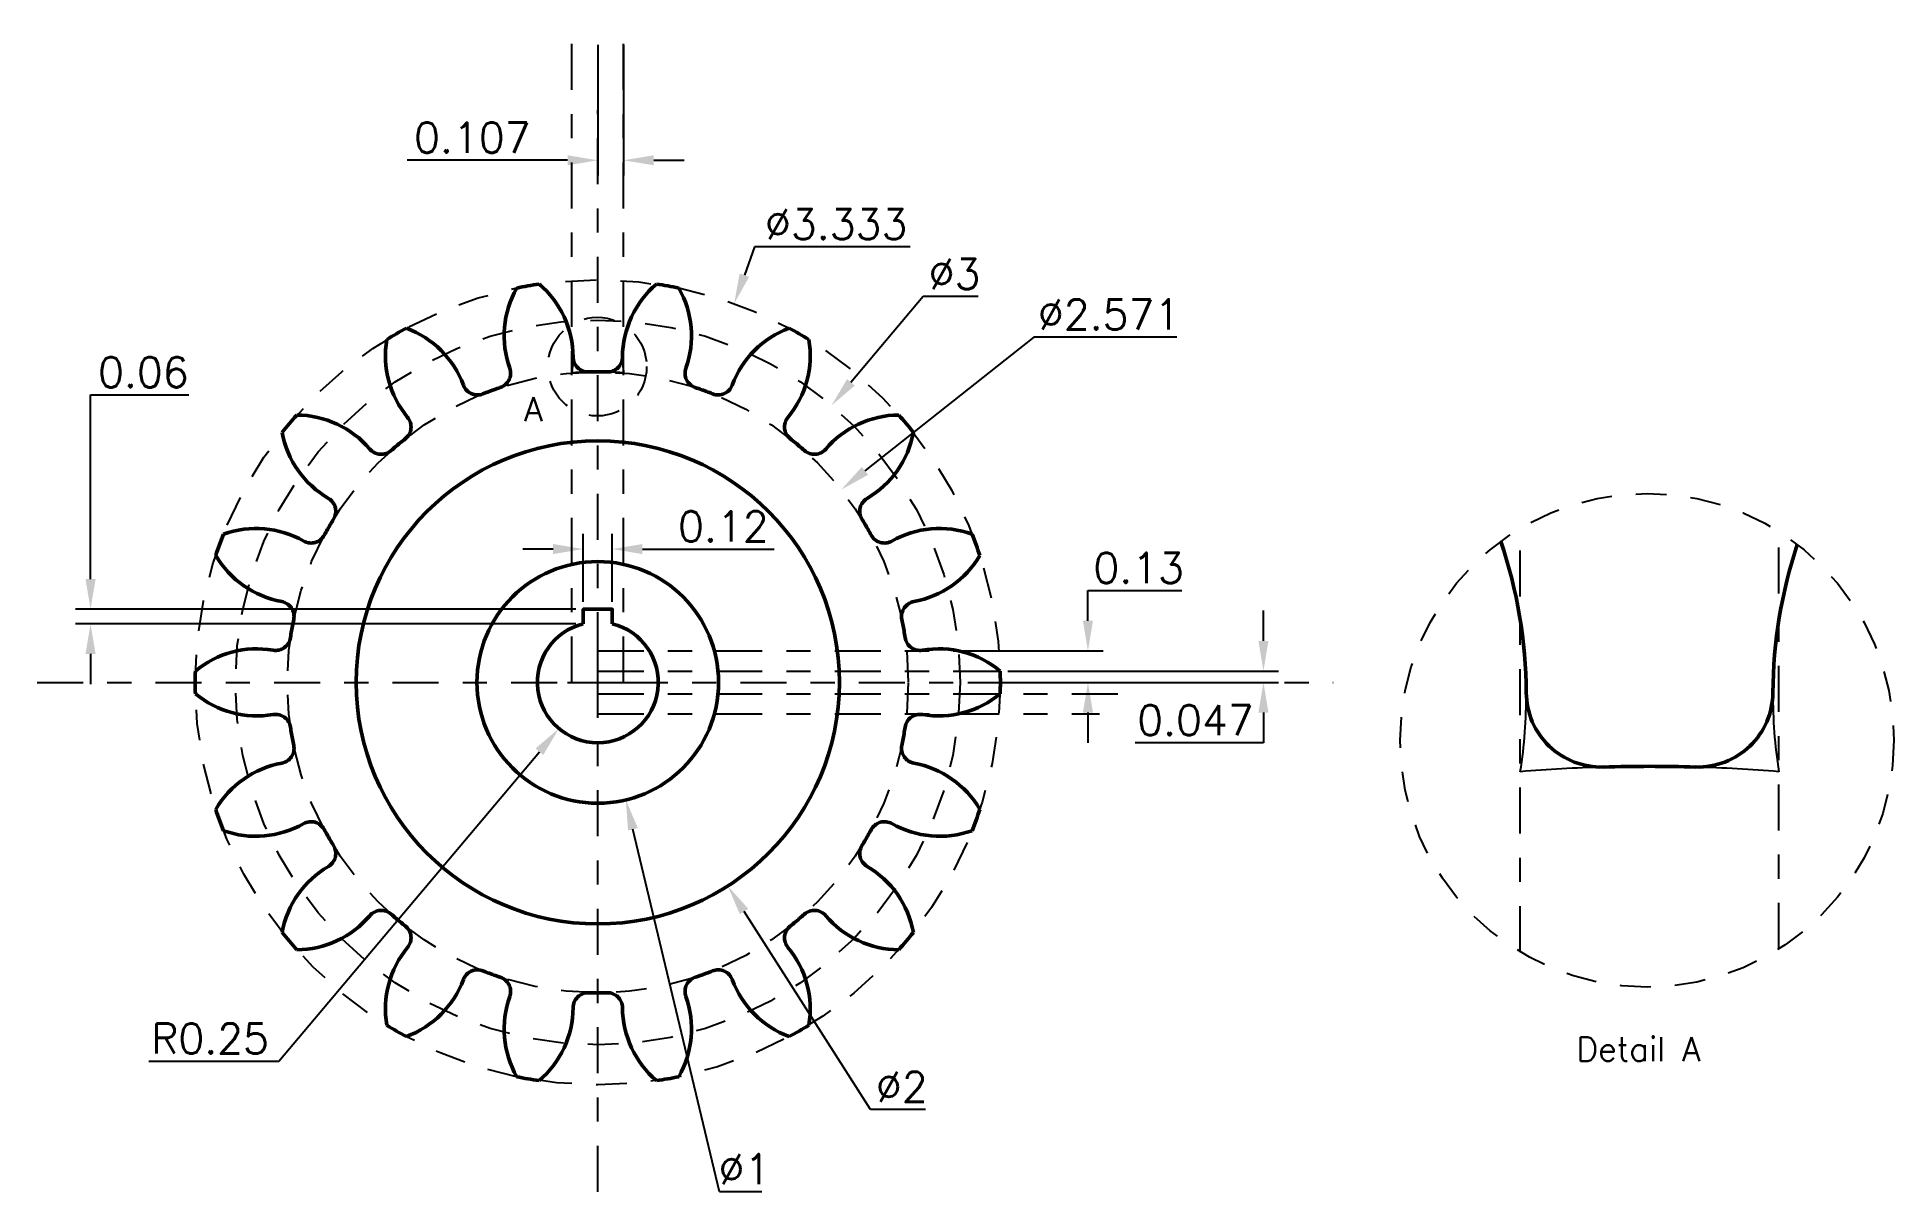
# Model space of a CAD drawing. Header units: millimetres. Extents: x 2965.41 to 2973.09, y 1367.44 to 1372.22.
import ezdxf

# ---------------------------------------------------------------- set-up
doc = ezdxf.new("R2010")
doc.units = ezdxf.units.MM
doc.linetypes.add('CENTER2', pattern=[28.575, 19.05, -3.175, 3.175, -3.175])
doc.linetypes.add('HIDDEN', pattern=[9.525, 6.35, -3.175])
doc.layers.add('Dimension', color=252, linetype='Continuous', transparency=0.4)
doc.styles.get("Standard").update_dxf_attribs({"font": 'simplex.shx'})
doc.dimstyles.new('ISO-25', dxfattribs={"dimscale": 0.05, "dimtxt": 2.5, "dimasz": 2.5, "dimexe": 1.25, "dimexo": 0.625, "dimtad": 1, "dimtih": 1, "dimtoh": 1, "dimdec": 3, "dimdsep": 46, "dimtxsty": 'Standard', "dimcen": 2.5, "dimadec": 0, "dimazin": 0, "dimtfac": 1, "dimtdec": 3, "dimtofl": 0, "dimtmove": 0, "dimatfit": 3, "dimfxl": 1, "dimarcsym": 0})

# ---------------------------------------------------------------- blocks, each defined once
blk = doc.blocks.new('*D18')
at = {"layer": 'Defpoints', "color": 0, "transparency": 16777216}
for p in [(2968.2912, 1371.1157), (2967.1623, 1367.9797)]:
    blk.add_point(p, dxfattribs=at)
at = {"layer": 'Dimension', "color": 0, "lineweight": -2, "transparency": 16777216}
for p, q in [((2968.3758, 1371.351), (2968.3335, 1371.2334)), ((2969.0202, 1371.351), (2968.3758, 1371.351)), ((2967.7267, 1369.4227), (2967.7267, 1369.6727)), ((2967.6017, 1369.5477), (2967.8517, 1369.5477))]:
    blk.add_line(p, q, dxfattribs=at)
at = {"layer": 'Dimension', "color": 0, "transparency": 16777216}
blk.add_solid([(2968.3139, 1371.2404), (2968.3531, 1371.2263), (2968.2912, 1371.1157)], dxfattribs=at)
at = {"layer": 'Dimension', "color": 0, "transparency": 16777216, "insert": (2968.7136, 1371.4447), "char_height": 0.125, "attachment_point": 5}
blk.add_mtext('∅3.333', dxfattribs=at)
blk = doc.blocks.new('*D19')
at = {"layer": 'Defpoints', "color": 0, "transparency": 16777216}
for p in [(2968.6941, 1370.6942), (2966.7594, 1368.4013)]:
    blk.add_point(p, dxfattribs=at)
at = {"layer": 'Dimension', "color": 0, "lineweight": -2, "transparency": 16777216}
for p, q in [((2969.0742, 1371.1447), (2968.7747, 1370.7897)), ((2969.3018, 1371.1447), (2969.0742, 1371.1447)), ((2967.7267, 1369.4227), (2967.7267, 1369.6727)), ((2967.6017, 1369.5477), (2967.8517, 1369.5477))]:
    blk.add_line(p, q, dxfattribs=at)
at = {"layer": 'Dimension', "color": 0, "transparency": 16777216}
blk.add_solid([(2968.7587, 1370.8031), (2968.7906, 1370.7763), (2968.6941, 1370.6942)], dxfattribs=at)
at = {"layer": 'Dimension', "color": 0, "transparency": 16777216, "insert": (2969.2036, 1371.2384), "char_height": 0.125, "attachment_point": 5}
blk.add_mtext('∅3', dxfattribs=at)
blk = doc.blocks.new('*D17')
at = {"layer": 'Defpoints', "color": 0, "transparency": 16777216}
for p in [(2968.7347, 1370.3456), (2966.7188, 1368.7499)]:
    blk.add_point(p, dxfattribs=at)
at = {"layer": 'Dimension', "color": 0, "lineweight": -2, "transparency": 16777216}
for p, q in [((2969.5323, 1370.9771), (2968.8327, 1370.4232)), ((2970.1231, 1370.9771), (2969.5323, 1370.9771)), ((2967.7267, 1369.4227), (2967.7267, 1369.6727)), ((2967.6017, 1369.5477), (2967.8517, 1369.5477))]:
    blk.add_line(p, q, dxfattribs=at)
at = {"layer": 'Dimension', "color": 0, "transparency": 16777216}
blk.add_solid([(2968.8197, 1370.4395), (2968.8456, 1370.4069), (2968.7347, 1370.3456)], dxfattribs=at)
at = {"layer": 'Dimension', "color": 0, "transparency": 16777216, "insert": (2969.8433, 1371.0708), "char_height": 0.125, "attachment_point": 5}
blk.add_mtext('∅2.571', dxfattribs=at)
blk = doc.blocks.new('*U15')
at = {"layer": 'Dimension', "color": 0, "linetype": 'CENTER2', "ltscale": 0.01, "transparency": 16777216}
for p, q in [((0, 0.1), (0, 2.3692)), ((-2.3208, 0), (-0.1, 0)), ((0.1, 0), (3.0438, 0)), ((0, -2.1084), (0, -0.1))]:
    blk.add_line(p, q, dxfattribs=at)
at = {"layer": 'Dimension', "color": 0, "linetype": 'Continuous', "ltscale": 0.01, "transparency": 16777216}
for p, q in [((-0.05, 0), (0.05, 0)), ((0, -0.05), (0, 0.05))]:
    blk.add_line(p, q, dxfattribs=at)
blk = doc.blocks.new('*D20')
at = {"layer": 'Defpoints', "color": 0, "transparency": 16777216}
for p in [(2969.2211, 1369.6777), (2969.7558, 1369.6777), (2969.2267, 1369.5477)]:
    blk.add_point(p, dxfattribs=at)
at = {"layer": 'Dimension', "color": 0, "lineweight": -2, "transparency": 16777216}
for p, q in [((2969.7558, 1369.8027), (2969.7558, 1369.9277)), ((2969.7558, 1369.9277), (2970.1442, 1369.9277)), ((2969.2523, 1369.6777), (2969.8183, 1369.6777)), ((2969.258, 1369.5477), (2969.8183, 1369.5477)), ((2969.7558, 1369.4227), (2969.7558, 1369.2977))]:
    blk.add_line(p, q, dxfattribs=at)
at = {"layer": 'Dimension', "color": 0, "transparency": 16777216}
for points in [[(2969.7349, 1369.8027), (2969.7766, 1369.8027), (2969.7558, 1369.6777)], [(2969.7349, 1369.4227), (2969.7766, 1369.4227), (2969.7558, 1369.5477)]]:
    blk.add_solid(points, dxfattribs=at)
at = {"layer": 'Dimension', "color": 0, "transparency": 16777216, "insert": (2969.9656, 1370.0215), "char_height": 0.125, "attachment_point": 5}
blk.add_mtext('0.13', dxfattribs=at)
blk = doc.blocks.new('*D21')
at = {"layer": 'Defpoints', "color": 0, "transparency": 16777216}
for p in [(2969.3926, 1369.5947), (2969.3939, 1369.5477), (2970.4821, 1369.5477)]:
    blk.add_point(p, dxfattribs=at)
at = {"layer": 'Dimension', "color": 0, "lineweight": -2, "transparency": 16777216}
for p, q in [((2970.4821, 1369.7197), (2970.4821, 1369.8447)), ((2969.4238, 1369.5947), (2970.5446, 1369.5947)), ((2969.4251, 1369.5477), (2970.5446, 1369.5477)), ((2970.4821, 1369.4227), (2970.4821, 1369.2977)), ((2970.4821, 1369.2977), (2969.9509, 1369.2977))]:
    blk.add_line(p, q, dxfattribs=at)
at = {"layer": 'Dimension', "color": 0, "transparency": 16777216}
for points in [[(2970.4613, 1369.7197), (2970.503, 1369.7197), (2970.4821, 1369.5947)], [(2970.4613, 1369.4227), (2970.503, 1369.4227), (2970.4821, 1369.5477)]]:
    blk.add_solid(points, dxfattribs=at)
at = {"layer": 'Dimension', "color": 0, "transparency": 16777216, "insert": (2970.2009, 1369.3915), "char_height": 0.125, "attachment_point": 5}
blk.add_mtext('0.047', dxfattribs=at)
blk = doc.blocks.new('*D22')
at = {"layer": 'Defpoints', "color": 0, "transparency": 16777216}
for p in [(2967.7267, 1372.2188), (2967.8337, 1372.2188), (2967.7267, 1371.7089)]:
    blk.add_point(p, dxfattribs=at)
at = {"layer": 'Dimension', "color": 0, "lineweight": -2, "transparency": 16777216}
for p, q in [((2967.7267, 1372.1875), (2967.7267, 1371.6464)), ((2967.8337, 1372.1875), (2967.8337, 1371.6464)), ((2967.6017, 1371.7089), (2966.938, 1371.7089)), ((2967.9587, 1371.7089), (2968.0837, 1371.7089))]:
    blk.add_line(p, q, dxfattribs=at)
at = {"layer": 'Dimension', "color": 0, "transparency": 16777216}
for points in [[(2967.6017, 1371.7297), (2967.6017, 1371.6881), (2967.7267, 1371.7089)], [(2967.9587, 1371.7297), (2967.9587, 1371.6881), (2967.8337, 1371.7089)]]:
    blk.add_solid(points, dxfattribs=at)
at = {"layer": 'Dimension', "color": 0, "transparency": 16777216, "insert": (2967.2074, 1371.8027), "char_height": 0.125, "attachment_point": 5}
blk.add_mtext('0.107', dxfattribs=at)
blk = doc.blocks.new('*D23')
at = {"layer": 'Defpoints', "color": 0, "transparency": 16777216}
for p in [(2967.6104, 1370.034), (2967.843, 1369.0615)]:
    blk.add_point(p, dxfattribs=at)
at = {"layer": 'Dimension', "color": 0, "lineweight": -2, "transparency": 16777216}
for p, q in [((2967.7267, 1369.4227), (2967.7267, 1369.6727)), ((2967.6017, 1369.5477), (2967.8517, 1369.5477)), ((2968.2312, 1367.4387), (2967.8721, 1368.9399)), ((2968.4053, 1367.4387), (2968.2312, 1367.4387))]:
    blk.add_line(p, q, dxfattribs=at)
at = {"layer": 'Dimension', "color": 0, "transparency": 16777216}
blk.add_solid([(2967.8924, 1368.9447), (2967.8519, 1368.935), (2967.843, 1369.0615)], dxfattribs=at)
at = {"layer": 'Dimension', "color": 0, "transparency": 16777216, "insert": (2968.3338, 1367.5324), "char_height": 0.125, "attachment_point": 5}
blk.add_mtext('∅1', dxfattribs=at)
blk = doc.blocks.new('*D24')
at = {"layer": 'Defpoints', "color": 0, "transparency": 16777216}
for p in [(2967.1886, 1370.3906), (2968.2649, 1368.7049)]:
    blk.add_point(p, dxfattribs=at)
at = {"layer": 'Dimension', "color": 0, "lineweight": -2, "transparency": 16777216}
for p, q in [((2967.7267, 1369.4227), (2967.7267, 1369.6727)), ((2967.6017, 1369.5477), (2967.8517, 1369.5477)), ((2968.8559, 1367.7794), (2968.3322, 1368.5996)), ((2969.0836, 1367.7794), (2968.8559, 1367.7794))]:
    blk.add_line(p, q, dxfattribs=at)
at = {"layer": 'Dimension', "color": 0, "transparency": 16777216}
blk.add_solid([(2968.3497, 1368.6108), (2968.3146, 1368.5883), (2968.2649, 1368.7049)], dxfattribs=at)
at = {"layer": 'Dimension', "color": 0, "transparency": 16777216, "insert": (2968.9854, 1367.8732), "char_height": 0.125, "attachment_point": 5}
blk.add_mtext('∅2', dxfattribs=at)
blk = doc.blocks.new('*D25')
at = {"layer": 'Defpoints', "color": 0, "transparency": 16777216}
for p in [(2967.7267, 1369.5477), (2967.5657, 1369.3565)]:
    blk.add_point(p, dxfattribs=at)
at = {"layer": 'Dimension', "color": 0, "lineweight": -2, "transparency": 16777216}
for p, q in [((2967.7267, 1369.4227), (2967.7267, 1369.6727)), ((2967.6017, 1369.5477), (2967.8517, 1369.5477)), ((2966.4063, 1367.9797), (2967.4852, 1369.2609)), ((2965.869, 1367.9797), (2966.4063, 1367.9797))]:
    blk.add_line(p, q, dxfattribs=at)
at = {"layer": 'Dimension', "color": 0, "transparency": 16777216}
blk.add_solid([(2967.4692, 1369.2743), (2967.5011, 1369.2475), (2967.5657, 1369.3565)], dxfattribs=at)
at = {"layer": 'Dimension', "color": 0, "transparency": 16777216, "insert": (2966.122, 1368.0734), "char_height": 0.125, "attachment_point": 5}
blk.add_mtext('R0.25', dxfattribs=at)
blk = doc.blocks.new('*D26')
at = {"layer": 'Defpoints', "color": 0, "transparency": 16777216}
for p in [(2967.6667, 1369.8504), (2965.627, 1369.7904), (2967.6667, 1369.7904)]:
    blk.add_point(p, dxfattribs=at)
at = {"layer": 'Dimension', "color": 0, "lineweight": -2, "transparency": 16777216}
for p, q in [((2965.627, 1369.9754), (2965.627, 1370.7375)), ((2965.627, 1370.7375), (2966.0333, 1370.7375)), ((2967.6355, 1369.8504), (2965.5645, 1369.8504)), ((2967.6355, 1369.7904), (2965.5645, 1369.7904)), ((2965.627, 1369.6654), (2965.627, 1369.5404))]:
    blk.add_line(p, q, dxfattribs=at)
at = {"layer": 'Dimension', "color": 0, "transparency": 16777216}
for points in [[(2965.6062, 1369.9754), (2965.6479, 1369.9754), (2965.627, 1369.8504)], [(2965.6062, 1369.6654), (2965.6479, 1369.6654), (2965.627, 1369.7904)]]:
    blk.add_solid(points, dxfattribs=at)
at = {"layer": 'Dimension', "color": 0, "transparency": 16777216, "insert": (2965.8458, 1370.8313), "char_height": 0.125, "attachment_point": 5}
blk.add_mtext('0.06', dxfattribs=at)
blk = doc.blocks.new('*D27')
at = {"layer": 'Defpoints', "color": 0, "transparency": 16777216}
for p in [(2967.7867, 1370.0996), (2967.6667, 1369.8504), (2967.7867, 1369.8504)]:
    blk.add_point(p, dxfattribs=at)
at = {"layer": 'Dimension', "color": 0, "lineweight": -2, "transparency": 16777216}
for p, q in [((2967.6667, 1369.8817), (2967.6667, 1370.1621)), ((2967.7867, 1369.8817), (2967.7867, 1370.1621)), ((2967.5417, 1370.0996), (2967.4167, 1370.0996)), ((2967.9117, 1370.0996), (2968.4564, 1370.0996))]:
    blk.add_line(p, q, dxfattribs=at)
at = {"layer": 'Dimension', "color": 0, "transparency": 16777216}
for points in [[(2967.5417, 1370.1204), (2967.5417, 1370.0787), (2967.6667, 1370.0996)], [(2967.9117, 1370.1204), (2967.9117, 1370.0787), (2967.7867, 1370.0996)]]:
    blk.add_solid(points, dxfattribs=at)
at = {"layer": 'Dimension', "color": 0, "transparency": 16777216, "insert": (2968.2466, 1370.1933), "char_height": 0.125, "attachment_point": 5}
blk.add_mtext('0.12', dxfattribs=at)

msp = doc.modelspace()

# ---------------------------------------------------------------- linework, layer by layer
at = {"lineweight": 50}
for points in [[(2967.2513, 1370.7421), (2967.2578, 1370.7447), (2967.2643, 1370.7472), (2967.2708, 1370.7497), (2967.2773, 1370.7521), (2967.2838, 1370.7545), (2967.2903, 1370.7569), (2967.2969, 1370.7592), (2967.3034, 1370.7616), (2967.31, 1370.7638), (2967.3166, 1370.7661), (2967.3232, 1370.7683)], [(2968.1303, 1370.7683), (2968.1369, 1370.7661), (2968.1434, 1370.7638), (2968.15, 1370.7616), (2968.1566, 1370.7592), (2968.1631, 1370.7569), (2968.1697, 1370.7545), (2968.1762, 1370.7521), (2968.1827, 1370.7497), (2968.1892, 1370.7472), (2968.1957, 1370.7447), (2968.2022, 1370.7421)], [(2966.8715, 1370.5075), (2966.8767, 1370.5121), (2966.8819, 1370.5167), (2966.8872, 1370.5212), (2966.8925, 1370.5258), (2966.8978, 1370.5303), (2966.9031, 1370.5347), (2966.9085, 1370.5392), (2966.9138, 1370.5436), (2966.9192, 1370.548), (2966.9247, 1370.5523), (2966.9301, 1370.5566)], [(2968.5234, 1370.5566), (2968.5288, 1370.5523), (2968.5342, 1370.548), (2968.5396, 1370.5436), (2968.545, 1370.5392), (2968.5504, 1370.5347), (2968.5557, 1370.5303), (2968.561, 1370.5258), (2968.5663, 1370.5212), (2968.5715, 1370.5167), (2968.5768, 1370.5121), (2968.582, 1370.5075)], [(2966.5948, 1370.1571), (2966.5981, 1370.1632), (2966.6015, 1370.1693), (2966.6049, 1370.1754), (2966.6083, 1370.1814), (2966.6117, 1370.1875), (2966.6152, 1370.1935), (2966.6187, 1370.1995), (2966.6223, 1370.2055), (2966.6258, 1370.2115), (2966.6294, 1370.2174), (2966.6331, 1370.2233)], [(2968.8204, 1370.2233), (2968.824, 1370.2174), (2968.8276, 1370.2115), (2968.8312, 1370.2055), (2968.8348, 1370.1995), (2968.8383, 1370.1935), (2968.8417, 1370.1875), (2968.8452, 1370.1814), (2968.8486, 1370.1754), (2968.852, 1370.1693), (2968.8553, 1370.1632), (2968.8586, 1370.1571)], [(2967.7867, 1369.7904), (2967.7867, 1369.8504), (2967.6667, 1369.8504), (2967.6667, 1369.7904)], [(2966.4547, 1369.7332), (2966.4557, 1369.7401), (2966.4568, 1369.747), (2966.4579, 1369.7538), (2966.459, 1369.7607), (2966.4602, 1369.7675), (2966.4614, 1369.7744), (2966.4626, 1369.7812), (2966.4639, 1369.7881), (2966.4652, 1369.7949), (2966.4666, 1369.8017), (2966.468, 1369.8085)], [(2968.9855, 1369.8085), (2968.9869, 1369.8017), (2968.9883, 1369.7949), (2968.9896, 1369.7881), (2968.9909, 1369.7812), (2968.9921, 1369.7744), (2968.9933, 1369.7675), (2968.9945, 1369.7607), (2968.9956, 1369.7538), (2968.9967, 1369.747), (2968.9978, 1369.7401), (2968.999, 1369.732)], [(2966.468, 1369.2869), (2966.4666, 1369.2938), (2966.4652, 1369.3006), (2966.4639, 1369.3074), (2966.4626, 1369.3142), (2966.4614, 1369.3211), (2966.4602, 1369.3279), (2966.459, 1369.3348), (2966.4579, 1369.3417), (2966.4568, 1369.3485), (2966.4557, 1369.3554), (2966.4547, 1369.3623)], [(2968.9988, 1369.3626), (2968.9978, 1369.3554), (2968.9967, 1369.3485), (2968.9956, 1369.3417), (2968.9945, 1369.3348), (2968.9933, 1369.3279), (2968.9921, 1369.3211), (2968.9909, 1369.3142), (2968.9896, 1369.3074), (2968.9883, 1369.3006), (2968.9869, 1369.2938), (2968.9855, 1369.2869)], [(2966.6331, 1368.8721), (2966.6294, 1368.8781), (2966.6258, 1368.884), (2966.6223, 1368.89), (2966.6187, 1368.896), (2966.6152, 1368.902), (2966.6117, 1368.908), (2966.6083, 1368.914), (2966.6049, 1368.9201), (2966.6015, 1368.9262), (2966.5981, 1368.9323), (2966.5948, 1368.9384)], [(2968.8586, 1368.9384), (2968.8553, 1368.9323), (2968.852, 1368.9262), (2968.8486, 1368.9201), (2968.8452, 1368.914), (2968.8417, 1368.908), (2968.8383, 1368.902), (2968.8348, 1368.896), (2968.8312, 1368.89), (2968.8276, 1368.884), (2968.824, 1368.8781), (2968.8204, 1368.8721)], [(2966.9301, 1368.5388), (2966.9247, 1368.5432), (2966.9192, 1368.5475), (2966.9138, 1368.5519), (2966.9085, 1368.5563), (2966.9031, 1368.5608), (2966.8978, 1368.5652), (2966.8925, 1368.5697), (2966.8872, 1368.5743), (2966.8819, 1368.5788), (2966.8767, 1368.5834), (2966.8715, 1368.588)], [(2968.582, 1368.588), (2968.5768, 1368.5834), (2968.5715, 1368.5788), (2968.5663, 1368.5743), (2968.561, 1368.5697), (2968.5557, 1368.5652), (2968.5504, 1368.5608), (2968.545, 1368.5563), (2968.5396, 1368.5519), (2968.5342, 1368.5475), (2968.5288, 1368.5432), (2968.5234, 1368.5388)], [(2967.3232, 1368.3272), (2967.3166, 1368.3294), (2967.31, 1368.3317), (2967.3034, 1368.3339), (2967.2969, 1368.3362), (2967.2903, 1368.3386), (2967.2838, 1368.341), (2967.2773, 1368.3434), (2967.2708, 1368.3458), (2967.2643, 1368.3483), (2967.2578, 1368.3508), (2967.2513, 1368.3534)], [(2968.2022, 1368.3534), (2968.1957, 1368.3508), (2968.1892, 1368.3483), (2968.1827, 1368.3458), (2968.1762, 1368.3434), (2968.1697, 1368.341), (2968.1631, 1368.3386), (2968.1566, 1368.3362), (2968.15, 1368.3339), (2968.1434, 1368.3317), (2968.1369, 1368.3294), (2968.1303, 1368.3272)], [(2967.765, 1368.2628), (2967.758, 1368.2626), (2967.7511, 1368.2625), (2967.7441, 1368.2624), (2967.7372, 1368.2623), (2967.7302, 1368.2622), (2967.7233, 1368.2622), (2967.7163, 1368.2623), (2967.7093, 1368.2624), (2967.7024, 1368.2625), (2967.6954, 1368.2626), (2967.6885, 1368.2628)]]:
    msp.add_lwpolyline(points, dxfattribs=at)
for radius in [1, 0.5]:
    msp.add_circle((2967.7267, 1369.5477), radius, dxfattribs=at)
for centre, radius, start, end in [((2967.7397, 1370.9823), 0.4007, 150.42127, 199.59218), ((2967.7267, 1369.5477), 1.6665, 98.38388, 101.61612), ((2967.2239, 1370.8914), 0.4007, 0.40782, 49.57873), ((2968.2296, 1370.8914), 0.4007, 130.42127, 179.59218), ((2967.7267, 1369.5477), 1.6665, 78.38388, 81.61612), ((2967.7138, 1370.9823), 0.4007, 340.40782, 29.57873), ((2967.7267, 1369.5477), 1.6665, 118.38388, 121.61612), ((2966.7947, 1370.6383), 0.4007, 20.40782, 69.57873), ((2968.6588, 1370.6383), 0.4007, 110.42127, 159.59218), ((2967.7267, 1369.5477), 1.6665, 58.38388, 61.61612), ((2967.2483, 1370.9002), 0.4007, 170.42127, 219.59218), ((2968.2052, 1370.9002), 0.4007, 320.40782, 9.57873), ((2967.3037, 1370.8271), 0.062, 288.29483, 19.59218), ((2967.6866, 1370.8946), 0.062, 180.40782, 271.70517), ((2967.7267, 1369.5477), 1.2855, 88.29483, 91.70517), ((2967.7668, 1370.8946), 0.062, 268.29483, 359.59218), ((2968.1497, 1370.8271), 0.062, 160.40782, 251.70517), ((2967.2284, 1370.7997), 0.062, 200.40782, 291.70517), ((2968.2251, 1370.7997), 0.062, 248.29483, 339.59218), ((2967.7267, 1369.5477), 1.6665, 138.38388, 141.61612), ((2966.4779, 1370.2538), 0.4007, 40.40782, 89.57873), ((2966.8917, 1370.6053), 0.062, 308.29483, 39.59218), ((2968.5618, 1370.6053), 0.062, 140.40782, 231.70517), ((2968.9756, 1370.2538), 0.4007, 90.42127, 139.59218), ((2967.7267, 1369.5477), 1.6665, 38.38388, 41.61612), ((2966.8145, 1370.655), 0.4007, 190.42127, 239.59218), ((2968.6389, 1370.655), 0.4007, 300.40782, 349.57873), ((2966.8302, 1370.5538), 0.062, 220.40782, 311.70517), ((2968.6232, 1370.5538), 0.062, 228.29483, 319.59218), ((2966.5803, 1370.2559), 0.062, 328.29483, 59.59218), ((2968.8731, 1370.2559), 0.062, 120.40782, 211.70517), ((2967.7267, 1369.5477), 1.6665, 158.38388, 161.61612), ((2966.3117, 1369.7841), 0.4007, 60.40782, 109.57873), ((2966.5402, 1370.1865), 0.062, 240.40782, 331.70517), ((2968.9132, 1370.1865), 0.062, 208.29483, 299.59218), ((2969.1417, 1369.7841), 0.4007, 70.42127, 119.59218), ((2967.7267, 1369.5477), 1.6665, 18.38388, 21.61612), ((2966.4909, 1370.2762), 0.4007, 210.42127, 259.59218), ((2968.9626, 1370.2762), 0.4007, 280.40782, 329.57873), ((2969.5663, 1369.4908), 2.0037, 0.40782, 18.64335), ((2974.5946, 1369.4908), 2.0037, 161.73391, 179.59218), ((2966.4073, 1369.8211), 0.062, 348.29483, 79.59218), ((2969.0462, 1369.8211), 0.062, 100.40782, 191.70517), ((2967.7267, 1369.5477), 0.25, 103.88654, 76.11346), ((2966.3162, 1369.2859), 0.4007, 80.40782, 129.57873), ((2966.3933, 1369.7421), 0.062, 260.40782, 351.70517), ((2969.0601, 1369.7421), 0.062, 188.29483, 279.59218), ((2969.1372, 1369.2859), 0.4007, 50.42127, 99.59218), ((2967.7267, 1369.5477), 1.6665, 178.38388, 181.61612), ((2967.7267, 1369.5477), 1.6665, 358.38388, 1.61612), ((2966.3162, 1369.8096), 0.4007, 230.42127, 279.59218), ((2969.1372, 1369.8096), 0.4007, 260.40782, 309.57873), ((2971.88, 1369.5073), 0.31, 180.40782, 271.70517), ((2972.2809, 1369.5073), 0.31, 268.29483, 359.59218), ((2966.3933, 1369.3533), 0.062, 8.29483, 99.59218), ((2969.0601, 1369.3533), 0.062, 80.40782, 171.70517), ((2966.4073, 1369.2744), 0.062, 280.40782, 11.70517), ((2969.0462, 1369.2744), 0.062, 168.29483, 259.59218), ((2966.4909, 1368.8192), 0.4007, 100.40782, 149.57873), ((2968.9626, 1368.8192), 0.4007, 30.42127, 79.59218), ((2972.0804, 1362.7727), 6.4275, 88.29483, 91.70517), ((2967.7267, 1369.5477), 1.6665, 198.38388, 201.61612), ((2967.7267, 1369.5477), 1.6665, 338.38388, 341.61612), ((2966.3117, 1369.3114), 0.4007, 250.42127, 299.59218), ((2966.5402, 1368.909), 0.062, 28.29483, 119.59218), ((2968.9132, 1368.909), 0.062, 60.40782, 151.70517), ((2969.1417, 1369.3114), 0.4007, 240.40782, 289.57873), ((2966.5803, 1368.8396), 0.062, 300.40782, 31.70517), ((2968.8731, 1368.8396), 0.062, 148.29483, 239.59218), ((2966.8145, 1368.4405), 0.4007, 120.40782, 169.57873), ((2968.6389, 1368.4405), 0.4007, 10.42127, 59.59218), ((2966.8302, 1368.5417), 0.062, 48.29483, 139.59218), ((2968.6232, 1368.5417), 0.062, 40.40782, 131.70517), ((2966.4779, 1368.8417), 0.4007, 270.42127, 319.59218), ((2966.8917, 1368.4902), 0.062, 320.40782, 51.70517), ((2968.5618, 1368.4902), 0.062, 128.29483, 219.59218), ((2968.9756, 1368.8417), 0.4007, 220.40782, 269.57873), ((2967.7267, 1369.5477), 1.6665, 218.38388, 221.61612), ((2967.2483, 1368.1953), 0.4007, 140.40782, 189.57873), ((2968.2052, 1368.1953), 0.4007, 350.42127, 39.59218), ((2967.7267, 1369.5477), 1.6665, 318.38388, 321.61612), ((2966.7947, 1368.4571), 0.4007, 290.42127, 339.59218), ((2967.2284, 1368.2958), 0.062, 68.29483, 159.59218), ((2967.3037, 1368.2684), 0.062, 340.40782, 71.70517), ((2968.1497, 1368.2684), 0.062, 108.29483, 199.59218), ((2968.2251, 1368.2958), 0.062, 20.40782, 111.70517), ((2968.6588, 1368.4571), 0.4007, 200.40782, 249.57873), ((2967.7397, 1368.1132), 0.4007, 160.40782, 209.57873), ((2967.6866, 1368.2008), 0.062, 88.29483, 179.59218), ((2967.7668, 1368.2008), 0.062, 0.40782, 91.70517), ((2967.7138, 1368.1132), 0.4007, 330.42127, 19.59218), ((2967.2239, 1368.2041), 0.4007, 310.42127, 359.59218), ((2968.2296, 1368.2041), 0.4007, 180.40782, 229.57873), ((2967.7267, 1369.5477), 1.6665, 238.38388, 241.61612), ((2967.7267, 1369.5477), 1.6665, 298.38388, 301.61612), ((2967.7267, 1369.5477), 1.6665, 258.38388, 261.61612), ((2967.7267, 1369.5477), 1.6665, 278.38388, 281.61612)]:
    msp.add_arc(centre, radius, start, end, dxfattribs=at)
at = {"layer": 'Dimension', "linetype": 'CENTER2', "ltscale": 0.01}
for p, q in [((2967.6197, 1369.5477), (2967.6197, 1372.2188)), ((2967.8337, 1369.5477), (2967.8337, 1372.2188)), ((2971.5454, 1368.4314), (2971.5454, 1370.1849)), ((2972.6154, 1368.4442), (2972.6154, 1370.1721)), ((2967.7267, 1369.6777), (2969.8032, 1369.6777)), ((2967.7267, 1369.5947), (2969.9747, 1369.5947)), ((2967.7267, 1369.5007), (2969.9747, 1369.5007)), ((2967.7267, 1369.4177), (2969.8032, 1369.4177))]:
    msp.add_line(p, q, dxfattribs=at)
at = {"layer": 'Dimension', "linetype": 'HIDDEN', "ltscale": 0.02}
for centre, radius in [((2967.7267, 1369.5477), 1.6665), ((2967.7267, 1369.5477), 1.5), ((2967.7247, 1370.8548), 0.2043), ((2967.7267, 1369.5477), 1.2855), ((2972.07, 1369.3081), 1.0217)]:
    msp.add_circle(centre, radius, dxfattribs=at)
at = {"layer": 'Dimension', "linetype": 'CENTER2', "ltscale": 0.01}
for centre, radius, start, end in [((2967.2239, 1370.8914), 0.4007, 351.01719, 0.40782), ((2967.7267, 1369.5477), 1.2855, 91.70517, 94.7746), ((2967.7267, 1369.5477), 1.2855, 85.2254, 88.29483), ((2968.2296, 1370.8914), 0.4007, 179.59218, 188.98281)]:
    msp.add_arc(centre, radius, start, end, dxfattribs=at)
at = {"layer": 'Dimension', "ltscale": 0.01}
for centre, radius, start, end in [((2969.5663, 1369.4908), 2.0037, 351.01719, 0.40782), ((2974.5946, 1369.4908), 2.0037, 179.59218, 188.98281), ((2972.0804, 1362.7727), 6.4275, 91.70517, 94.7746), ((2972.0804, 1362.7727), 6.4275, 85.2254, 88.29483)]:
    msp.add_arc(centre, radius, start, end, dxfattribs=at)

# ---------------------------------------------------------------- block references
at = {"layer": 'Dimension', "linetype": 'CENTER2', "ltscale": 0.01}
msp.add_blockref('*U15', (2967.7267, 1369.5477), dxfattribs=at)

# ---------------------------------------------------------------- texts
at = {"layer": 'Dimension', "char_height": 0.1, "attachment_point": 1}
for s, width, insert in [('A', 1.556817, (2967.4221, 1370.7289)), ('Detail A', 3.750607, (2971.7777, 1368.0796))]:
    msp.add_mtext_dynamic_manual_height_columns(s, width=width, gutter_width=12.5, heights=[0], dxfattribs=dict(at, insert=insert))

# ---------------------------------------------------------------- dimensions: what is measured, and where the dimension line sits
at = {"layer": 'Dimension'}
for base, p1, p2, picture, middle in [((2967.7267, 1371.7089), (2967.8337, 1372.2188), (2967.7267, 1372.2188), '*D22', (2967.2074, 1371.8027)), ((2967.7867, 1370.0996), (2967.6667, 1369.8504), (2967.7867, 1369.8504), '*D27', (2968.2466, 1370.1933))]:
    dim = msp.add_linear_dim(base=base, p1=p1, p2=p2, dimstyle='ISO-25', dxfattribs=at)
    dim.commit()
    dim.dimension.update_dxf_attribs({"geometry": picture, "text_midpoint": middle})
dim = msp.add_diameter_dim_2p(p1=(2967.1623, 1367.9797), p2=(2968.2912, 1371.1157), dimstyle='ISO-25', dxfattribs=at)
dim.commit()
dim.dimension.update_dxf_attribs({"geometry": '*D18', "text_midpoint": (2968.7136, 1371.4447)})
for p1, p2, picture, middle in [((2966.7594, 1368.4013), (2968.6941, 1370.6942), '*D19', (2969.2036, 1371.1447)), ((2966.7188, 1368.7499), (2968.7347, 1370.3456), '*D17', (2969.8433, 1370.9771)), ((2967.1886, 1370.3906), (2968.2649, 1368.7049), '*D24', (2968.9854, 1367.7794)), ((2967.6104, 1370.034), (2967.843, 1369.0615), '*D23', (2968.3338, 1367.4387))]:
    dim = msp.add_diameter_dim_2p(p1=p1, p2=p2, dimstyle='ISO-25', dxfattribs=at)
    dim.commit()
    dim.dimension.update_dxf_attribs({"geometry": picture, "text_midpoint": middle, "dimtype": 163})
dim = msp.add_linear_dim(base=(2965.627, 1369.7904), p1=(2967.6667, 1369.8504), p2=(2967.6667, 1369.7904), angle=90, dimstyle='ISO-25', dxfattribs=at)
dim.commit()
dim.dimension.update_dxf_attribs({"geometry": '*D26', "text_midpoint": (2965.8458, 1370.7375), "dimtype": 160})
for base, p1, p2, picture, middle in [((2969.7558, 1369.6777), (2969.2267, 1369.5477), (2969.2211, 1369.6777), '*D20', (2969.9656, 1370.0215)), ((2970.4821, 1369.5477), (2969.3926, 1369.5947), (2969.3939, 1369.5477), '*D21', (2970.2009, 1369.3915))]:
    dim = msp.add_linear_dim(base=base, p1=p1, p2=p2, angle=90, dimstyle='ISO-25', dxfattribs=at)
    dim.commit()
    dim.dimension.update_dxf_attribs({"geometry": picture, "text_midpoint": middle})
dim = msp.add_radius_dim(center=(2967.7267, 1369.5477), mpoint=(2967.5657, 1369.3565), dimstyle='ISO-25', dxfattribs=at)
dim.commit()
dim.dimension.update_dxf_attribs({"geometry": '*D25', "text_midpoint": (2966.122, 1367.9797), "dimtype": 164})

doc.saveas('drawing.dxf')
